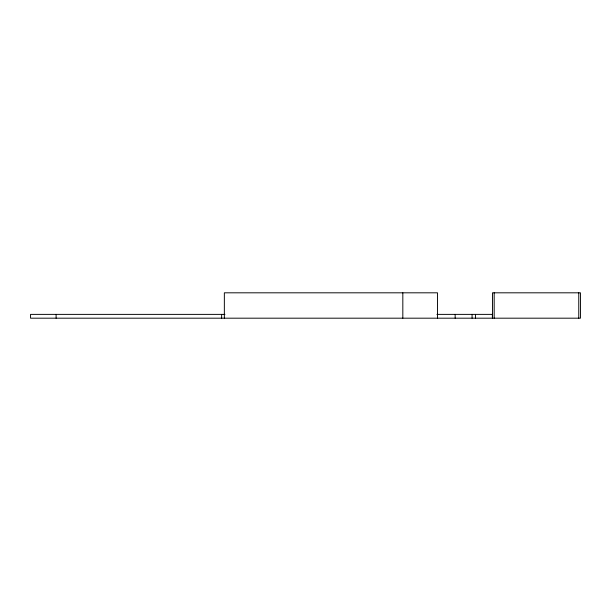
<?xml version="1.0" encoding="UTF-8"?>
<svg xmlns="http://www.w3.org/2000/svg" width="611" height="611" viewBox="0 0 611 611"><rect width="100%" height="100%" fill="white"/><g stroke="black" fill="none" stroke-linecap="round" stroke-linejoin="round"><path stroke-width="0.92" d="M224.947 314.382L30.55 314.382L30.55 318.186L580.45 318.186L580.45 292.814L492.481 292.814L492.481 318.186M436.896 314.382L492.565 314.382M578.762 292.814L578.762 318.186M494.177 292.814L494.177 318.186M492.374 314.382L492.374 318.186M475.457 314.382L475.457 318.186M472.074 314.382L472.074 318.186M455.157 314.382L455.157 318.186M437.499 318.186L437.499 292.814L224.352 292.814L224.352 318.186M402.825 292.814L402.825 318.186M221.633 314.382L221.633 318.186M56.105 314.382L56.105 318.186"/></g></svg>
